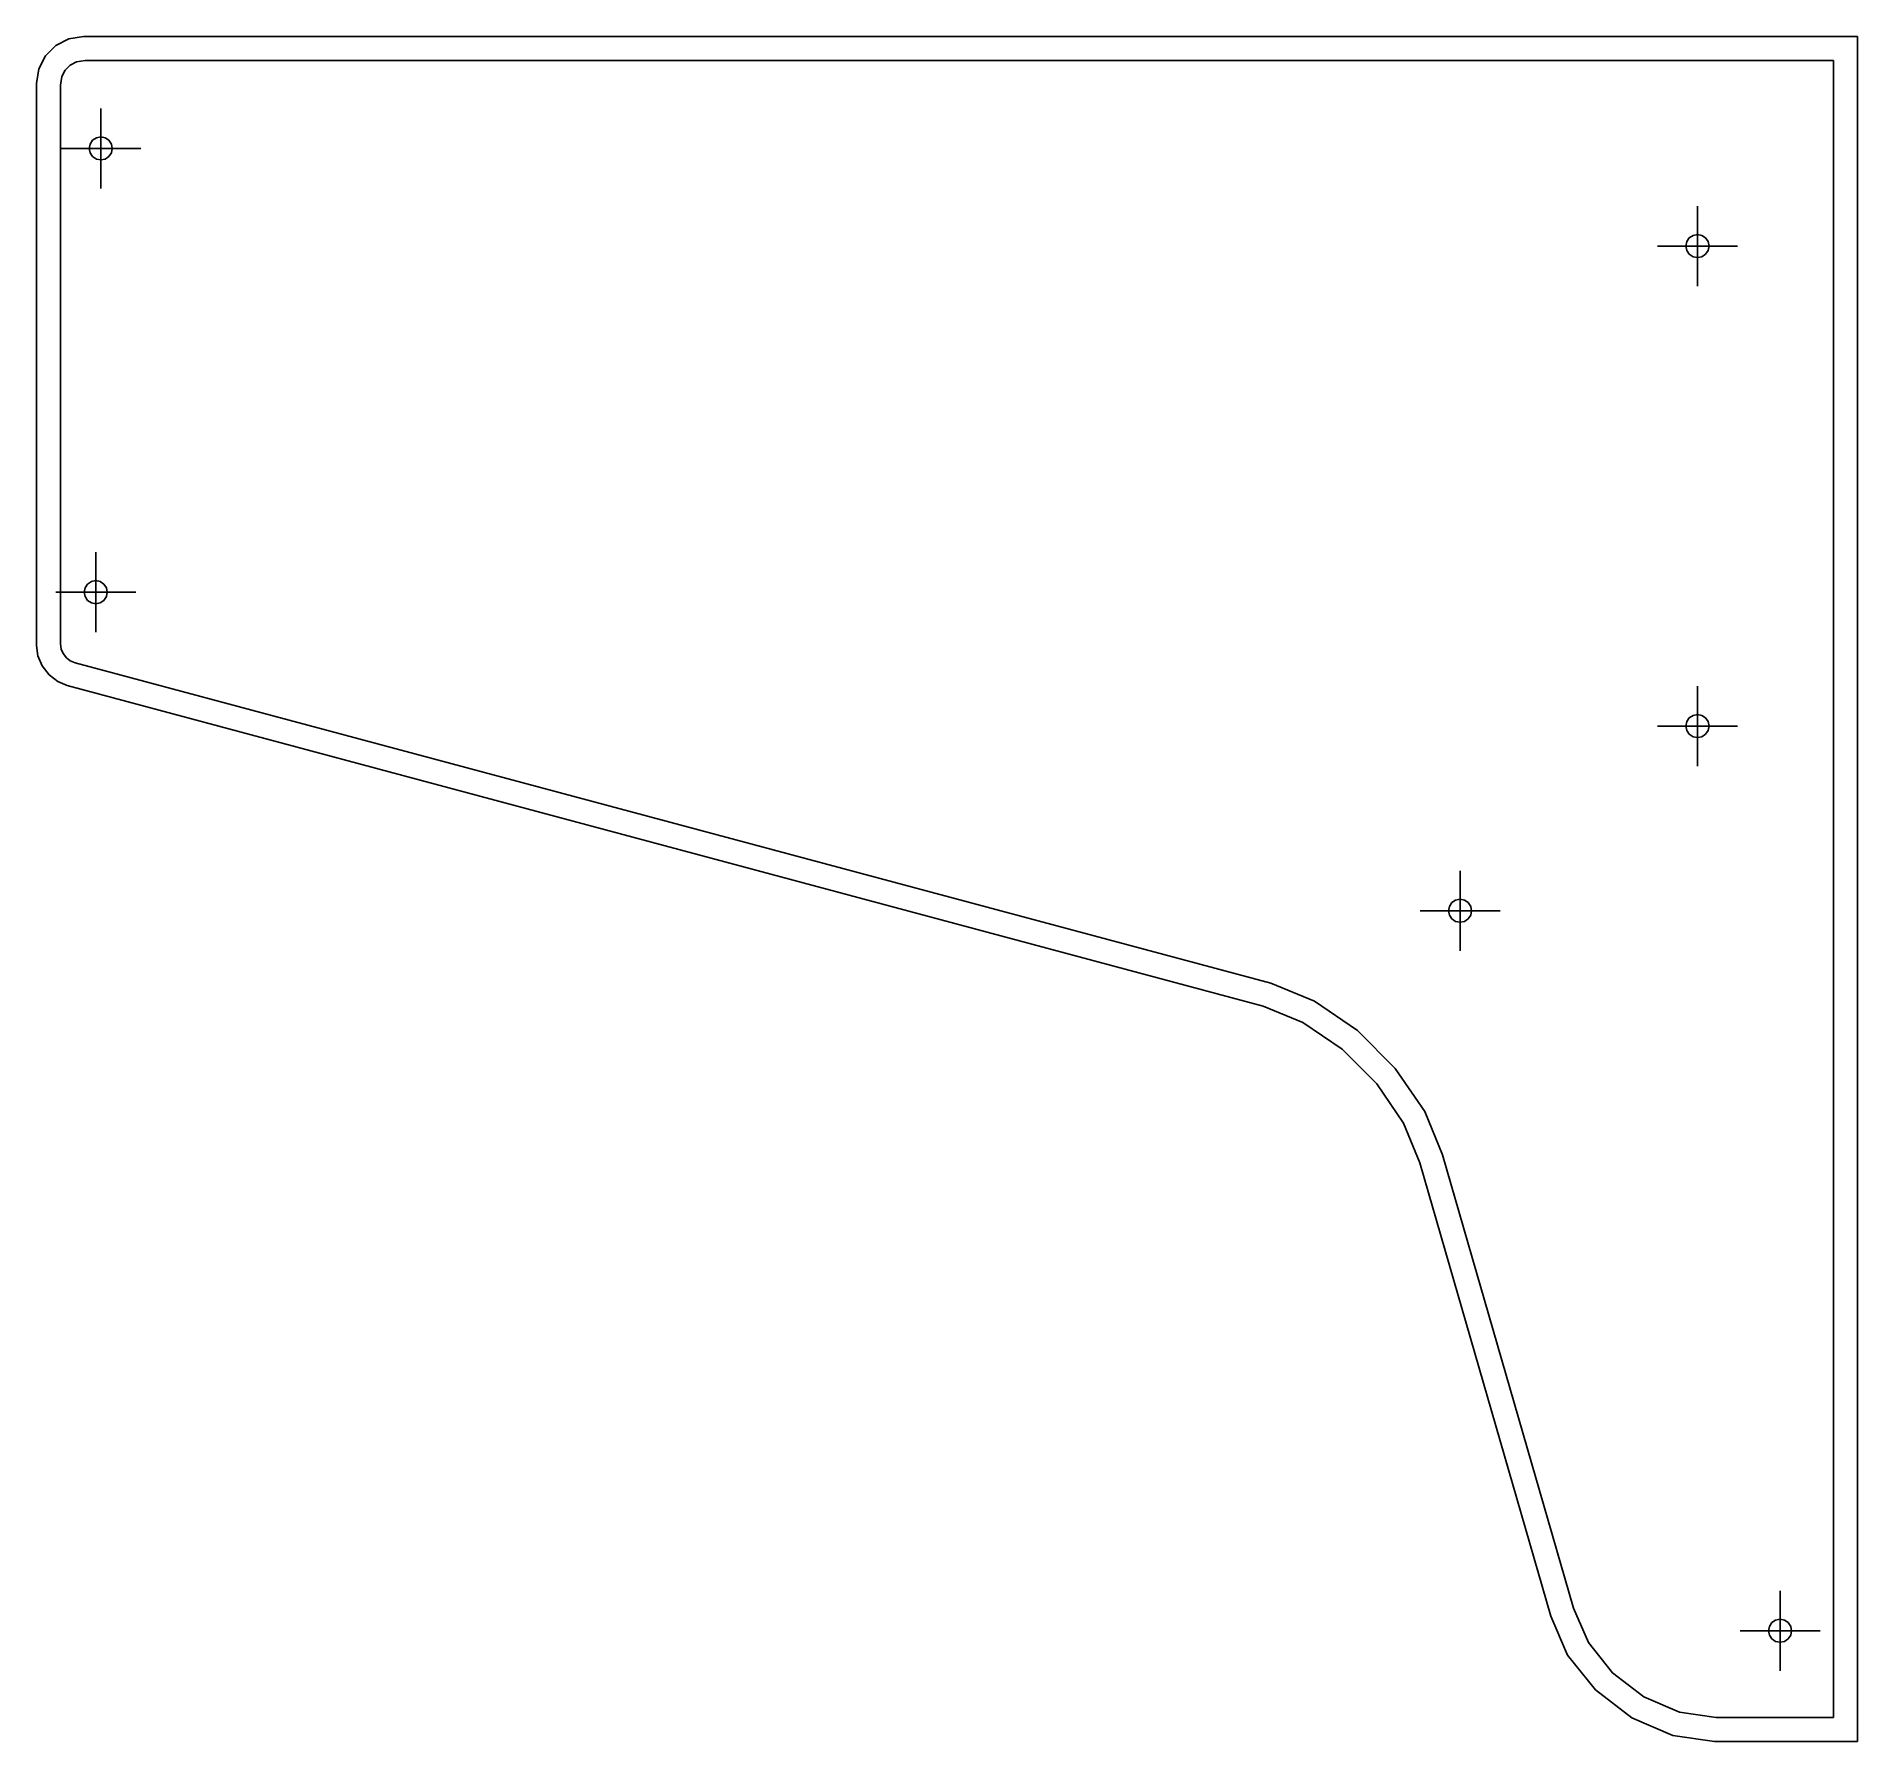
# Model space of a CAD drawing. Extents: x -267 to 188, y -80 to 346.
import ezdxf

# ---------------------------------------------------------------- set-up
doc = ezdxf.new("R2010")
doc.units = 0

msp = doc.modelspace()

# ---------------------------------------------------------------- linework, layer by layer
for p, q in [((-262.44, 343.76, -119), (-265.04, 341.16, -119)), ((-259.17, 345.43, -119), (-262.44, 343.76, -119)), ((-255.55, 346, -119), (-259.17, 345.43, -119)), ((188, 346, -119), (-255.55, 346, -119)), ((188, 346, -119), (188, -80.29, -119)), ((-267.28, 334.27, -119), (-266.71, 337.89, -119)), ((-265.04, 341.16, -119), (-266.71, 337.89, -119)), ((-260.12, 337.59, -119), (-260.93, 336.01, -119)), ((-258.87, 338.84, -119), (-260.12, 337.59, -119)), ((-257.29, 339.65, -119), (-258.87, 338.84, -119)), ((-255.07, 340, -119), (-257.29, 339.65, -119)), ((182, 340, -119), (-255.07, 340, -119)), ((182, 340, -119), (182, -74.29, -119)), ((-267.28, 193.74, -119), (-267.28, 334.27, -119)), ((-261.28, 333.79, -119), (-260.93, 336.01, -119)), ((-261.28, 194.18, -119), (-261.28, 333.79, -119)), ((-251.2, 328, -119), (-251.2, 308, -119)), ((-254.08, 318, -119), (-253.86, 319.1, -119)), ((-254.08, 318, -119), (-253.86, 319.1, -119)), ((-253.86, 319.1, -119), (-253.24, 320.04, -119)), ((-253.86, 319.1, -119), (-253.24, 320.04, -119)), ((-252.3, 320.67, -119), (-253.24, 320.04, -119)), ((-252.3, 320.67, -119), (-253.24, 320.04, -119)), ((-251.2, 320.89, -119), (-252.3, 320.67, -119)), ((-251.2, 320.89, -119), (-252.3, 320.67, -119)), ((-251.2, 320.89, -119), (-250.09, 320.67, -119)), ((-251.2, 320.89, -119), (-250.09, 320.67, -119)), ((-249.15, 320.04, -119), (-250.09, 320.67, -119)), ((-249.15, 320.04, -119), (-250.09, 320.67, -119)), ((-249.15, 320.04, -119), (-248.53, 319.1, -119)), ((-249.15, 320.04, -119), (-248.53, 319.1, -119)), ((-248.53, 319.1, -119), (-248.31, 318, -119)), ((-248.53, 319.1, -119), (-248.31, 318, -119)), ((-261.2, 318, -119), (-241.2, 318, -119)), ((-254.08, 318, -119), (-253.86, 316.89, -119)), ((-254.08, 318, -119), (-253.86, 316.89, -119)), ((-253.24, 315.96, -119), (-253.86, 316.89, -119)), ((-253.24, 315.96, -119), (-253.86, 316.89, -119)), ((-252.3, 315.33, -119), (-253.24, 315.96, -119)), ((-252.3, 315.33, -119), (-253.24, 315.96, -119)), ((-252.3, 315.33, -119), (-251.2, 315.11, -119)), ((-252.3, 315.33, -119), (-251.2, 315.11, -119)), ((-250.09, 315.33, -119), (-251.2, 315.11, -119)), ((-250.09, 315.33, -119), (-251.2, 315.11, -119)), ((-249.15, 315.96, -119), (-250.09, 315.33, -119)), ((-249.15, 315.96, -119), (-250.09, 315.33, -119)), ((-249.15, 315.96, -119), (-248.53, 316.89, -119)), ((-249.15, 315.96, -119), (-248.53, 316.89, -119)), ((-248.53, 316.89, -119), (-248.31, 318, -119)), ((-248.53, 316.89, -119), (-248.31, 318, -119)), ((147.98, 303.6, -119), (147.98, 283.6, -119)), ((145.93, 295.64, -119), (146.87, 296.26, -119)), ((145.93, 295.64, -119), (146.87, 296.26, -119)), ((147.98, 296.48, -119), (146.87, 296.26, -119)), ((147.98, 296.48, -119), (146.87, 296.26, -119)), ((147.98, 296.48, -119), (149.08, 296.26, -119)), ((147.98, 296.48, -119), (149.08, 296.26, -119)), ((150.02, 295.64, -119), (149.08, 296.26, -119)), ((150.02, 295.64, -119), (149.08, 296.26, -119)), ((137.98, 293.6, -119), (157.98, 293.6, -119)), ((145.31, 294.7, -119), (145.09, 293.6, -119)), ((145.31, 294.7, -119), (145.09, 293.6, -119)), ((145.31, 292.49, -119), (145.09, 293.6, -119)), ((145.31, 292.49, -119), (145.09, 293.6, -119)), ((145.93, 295.64, -119), (145.31, 294.7, -119)), ((145.93, 295.64, -119), (145.31, 294.7, -119)), ((145.31, 292.49, -119), (145.93, 291.55, -119)), ((145.31, 292.49, -119), (145.93, 291.55, -119)), ((145.93, 291.55, -119), (146.87, 290.93, -119)), ((145.93, 291.55, -119), (146.87, 290.93, -119)), ((150.02, 291.55, -119), (149.08, 290.93, -119)), ((150.02, 291.55, -119), (149.08, 290.93, -119)), ((150.02, 295.64, -119), (150.64, 294.7, -119)), ((150.02, 295.64, -119), (150.64, 294.7, -119)), ((150.64, 292.49, -119), (150.02, 291.55, -119)), ((150.64, 292.49, -119), (150.02, 291.55, -119)), ((150.64, 294.7, -119), (150.86, 293.6, -119)), ((150.64, 294.7, -119), (150.86, 293.6, -119)), ((150.64, 292.49, -119), (150.86, 293.6, -119)), ((150.64, 292.49, -119), (150.86, 293.6, -119)), ((146.87, 290.93, -119), (147.98, 290.71, -119)), ((146.87, 290.93, -119), (147.98, 290.71, -119)), ((149.08, 290.93, -119), (147.98, 290.71, -119)), ((149.08, 290.93, -119), (147.98, 290.71, -119)), ((-252.45, 217.06, -119), (-252.45, 197.06, -119)), ((-253.55, 209.73, -119), (-254.49, 209.1, -119)), ((-253.55, 209.73, -119), (-254.49, 209.1, -119)), ((-252.45, 209.95, -119), (-253.55, 209.73, -119)), ((-252.45, 209.95, -119), (-253.55, 209.73, -119)), ((-251.34, 209.73, -119), (-252.45, 209.95, -119)), ((-251.34, 209.73, -119), (-252.45, 209.95, -119)), ((-251.34, 209.73, -119), (-250.4, 209.1, -119)), ((-251.34, 209.73, -119), (-250.4, 209.1, -119)), ((-262.45, 207.06, -119), (-242.45, 207.06, -119)), ((-255.11, 208.17, -119), (-255.33, 207.06, -119)), ((-255.11, 208.17, -119), (-255.33, 207.06, -119)), ((-255.33, 207.06, -119), (-255.11, 205.96, -119)), ((-255.33, 207.06, -119), (-255.11, 205.96, -119)), ((-254.49, 209.1, -119), (-255.11, 208.17, -119)), ((-254.49, 209.1, -119), (-255.11, 208.17, -119)), ((-254.49, 205.02, -119), (-255.11, 205.96, -119)), ((-254.49, 205.02, -119), (-255.11, 205.96, -119)), ((-253.55, 204.39, -119), (-254.49, 205.02, -119)), ((-253.55, 204.39, -119), (-254.49, 205.02, -119)), ((-250.4, 205.02, -119), (-251.34, 204.39, -119)), ((-250.4, 205.02, -119), (-251.34, 204.39, -119)), ((-249.78, 208.17, -119), (-250.4, 209.1, -119)), ((-249.78, 208.17, -119), (-250.4, 209.1, -119)), ((-249.78, 205.96, -119), (-250.4, 205.02, -119)), ((-249.78, 205.96, -119), (-250.4, 205.02, -119)), ((-249.56, 207.06, -119), (-249.78, 208.17, -119)), ((-249.56, 207.06, -119), (-249.78, 208.17, -119)), ((-249.56, 207.06, -119), (-249.78, 205.96, -119)), ((-249.56, 207.06, -119), (-249.78, 205.96, -119)), ((-252.45, 204.17, -119), (-253.55, 204.39, -119)), ((-252.45, 204.17, -119), (-253.55, 204.39, -119)), ((-251.34, 204.39, -119), (-252.45, 204.17, -119)), ((-251.34, 204.39, -119), (-252.45, 204.17, -119)), ((-267.28, 193.74, -119), (-266.9, 191.18, -119)), ((-261.28, 194.18, -119), (-261.08, 192.84, -119)), ((-260.6, 191.72, -119), (-261.08, 192.84, -119)), ((-259.79, 190.67, -119), (-260.6, 191.72, -119)), ((-265.81, 188.66, -119), (-266.9, 191.18, -119)), ((-264.1, 186.43, -119), (-265.81, 188.66, -119)), ((-258.84, 189.92, -119), (-259.79, 190.67, -119)), ((-257.59, 189.38, -119), (-258.84, 189.92, -119)), ((-257.59, 189.38, -119), (41.29, 109.29, -119)), ((-261.95, 184.72, -119), (-264.1, 186.43, -119)), ((-259.57, 183.7, -119), (-261.95, 184.72, -119)), ((-259.57, 183.7, -119), (39.37, 103.59, -119)), ((147.98, 183.6, -119), (147.98, 163.6, -119)), ((137.98, 173.6, -119), (157.98, 173.6, -119)), ((145.31, 174.7, -119), (145.09, 173.6, -119)), ((145.31, 174.7, -119), (145.09, 173.6, -119)), ((145.31, 172.49, -119), (145.09, 173.6, -119)), ((145.31, 172.49, -119), (145.09, 173.6, -119)), ((145.93, 175.64, -119), (145.31, 174.7, -119)), ((145.93, 175.64, -119), (145.31, 174.7, -119)), ((146.87, 176.26, -119), (145.93, 175.64, -119)), ((146.87, 176.26, -119), (145.93, 175.64, -119)), ((146.87, 176.26, -119), (147.98, 176.48, -119)), ((146.87, 176.26, -119), (147.98, 176.48, -119)), ((147.98, 176.48, -119), (149.08, 176.26, -119)), ((147.98, 176.48, -119), (149.08, 176.26, -119)), ((150.02, 175.64, -119), (149.08, 176.26, -119)), ((150.02, 175.64, -119), (149.08, 176.26, -119)), ((150.02, 175.64, -119), (150.64, 174.7, -119)), ((150.02, 175.64, -119), (150.64, 174.7, -119)), ((150.86, 173.6, -119), (150.64, 174.7, -119)), ((150.86, 173.6, -119), (150.64, 174.7, -119)), ((150.86, 173.6, -119), (150.64, 172.49, -119)), ((150.86, 173.6, -119), (150.64, 172.49, -119)), ((145.93, 171.55, -119), (145.31, 172.49, -119)), ((145.93, 171.55, -119), (145.31, 172.49, -119)), ((145.93, 171.55, -119), (146.87, 170.93, -119)), ((145.93, 171.55, -119), (146.87, 170.93, -119)), ((147.98, 170.71, -119), (146.87, 170.93, -119)), ((147.98, 170.71, -119), (146.87, 170.93, -119)), ((149.08, 170.93, -119), (147.98, 170.71, -119)), ((149.08, 170.93, -119), (147.98, 170.71, -119)), ((149.08, 170.93, -119), (150.02, 171.55, -119)), ((149.08, 170.93, -119), (150.02, 171.55, -119)), ((150.02, 171.55, -119), (150.64, 172.49, -119)), ((150.02, 171.55, -119), (150.64, 172.49, -119)), ((88.62, 137.42, -119), (88.62, 117.42, -119)), ((85.74, 127.42, -119), (85.96, 128.52, -119)), ((85.74, 127.42, -119), (85.96, 128.52, -119)), ((86.58, 129.46, -119), (85.96, 128.52, -119)), ((86.58, 129.46, -119), (85.96, 128.52, -119)), ((86.58, 129.46, -119), (87.52, 130.09, -119)), ((86.58, 129.46, -119), (87.52, 130.09, -119)), ((88.62, 130.3, -119), (87.52, 130.09, -119)), ((88.62, 130.3, -119), (87.52, 130.09, -119)), ((89.73, 130.09, -119), (88.62, 130.3, -119)), ((89.73, 130.09, -119), (88.62, 130.3, -119)), ((90.67, 129.46, -119), (89.73, 130.09, -119)), ((90.67, 129.46, -119), (89.73, 130.09, -119)), ((90.67, 129.46, -119), (91.29, 128.52, -119)), ((90.67, 129.46, -119), (91.29, 128.52, -119)), ((91.29, 128.52, -119), (91.51, 127.42, -119)), ((91.29, 128.52, -119), (91.51, 127.42, -119)), ((78.62, 127.42, -119), (98.62, 127.42, -119)), ((85.74, 127.42, -119), (85.96, 126.31, -119)), ((85.74, 127.42, -119), (85.96, 126.31, -119)), ((85.96, 126.31, -119), (86.58, 125.38, -119)), ((85.96, 126.31, -119), (86.58, 125.38, -119)), ((87.52, 124.75, -119), (86.58, 125.38, -119)), ((87.52, 124.75, -119), (86.58, 125.38, -119)), ((87.52, 124.75, -119), (88.62, 124.53, -119)), ((87.52, 124.75, -119), (88.62, 124.53, -119)), ((89.73, 124.75, -119), (88.62, 124.53, -119)), ((89.73, 124.75, -119), (88.62, 124.53, -119)), ((90.67, 125.38, -119), (89.73, 124.75, -119)), ((90.67, 125.38, -119), (89.73, 124.75, -119)), ((90.67, 125.38, -119), (91.29, 126.31, -119)), ((90.67, 125.38, -119), (91.29, 126.31, -119)), ((91.51, 127.42, -119), (91.29, 126.31, -119)), ((91.51, 127.42, -119), (91.29, 126.31, -119)), ((41.29, 109.29, -119), (52.2, 104.83, -119)), ((62.98, 97.45, -119), (52.2, 104.83, -119)), ((39.37, 103.59, -119), (49.33, 99.52, -119)), ((59.13, 92.82, -119), (49.33, 99.52, -119)), ((72.44, 87.99, -119), (62.98, 97.45, -119)), ((67.81, 84.14, -119), (59.13, 92.82, -119)), ((79.82, 77.21, -119), (72.44, 87.99, -119)), ((74.51, 74.34, -119), (67.81, 84.14, -119)), ((78.58, 64.38, -119), (74.51, 74.34, -119)), ((84.26, 66.36, -119), (79.82, 77.21, -119)), ((111.32, -48.97, -119), (78.58, 64.38, -119)), ((116.97, -46.93, -119), (84.26, 66.36, -119)), ((168.62, -42.58, -119), (168.62, -62.58, -119)), ((111.32, -48.97, -119), (115.52, -58.65, -119)), ((116.97, -46.93, -119), (120.7, -55.53, -119)), ((167.52, -49.91, -119), (166.58, -50.54, -119)), ((167.52, -49.91, -119), (166.58, -50.54, -119)), ((167.52, -49.91, -119), (168.62, -49.7, -119)), ((167.52, -49.91, -119), (168.62, -49.7, -119)), ((168.62, -49.7, -119), (169.73, -49.91, -119)), ((168.62, -49.7, -119), (169.73, -49.91, -119)), ((169.73, -49.91, -119), (170.67, -50.54, -119)), ((169.73, -49.91, -119), (170.67, -50.54, -119)), ((158.62, -52.58, -119), (178.62, -52.58, -119)), ((165.96, -51.48, -119), (165.74, -52.58, -119)), ((165.96, -51.48, -119), (165.74, -52.58, -119)), ((165.74, -52.58, -119), (165.96, -53.69, -119)), ((165.74, -52.58, -119), (165.96, -53.69, -119)), ((166.58, -50.54, -119), (165.96, -51.48, -119)), ((166.58, -50.54, -119), (165.96, -51.48, -119)), ((166.58, -54.62, -119), (165.96, -53.69, -119)), ((166.58, -54.62, -119), (165.96, -53.69, -119)), ((166.58, -54.62, -119), (167.52, -55.25, -119)), ((166.58, -54.62, -119), (167.52, -55.25, -119)), ((170.67, -54.62, -119), (169.73, -55.25, -119)), ((170.67, -54.62, -119), (169.73, -55.25, -119)), ((170.67, -50.54, -119), (171.29, -51.48, -119)), ((170.67, -50.54, -119), (171.29, -51.48, -119)), ((170.67, -54.62, -119), (171.29, -53.69, -119)), ((170.67, -54.62, -119), (171.29, -53.69, -119)), ((171.29, -51.48, -119), (171.51, -52.58, -119)), ((171.29, -51.48, -119), (171.51, -52.58, -119)), ((171.29, -53.69, -119), (171.51, -52.58, -119)), ((171.29, -53.69, -119), (171.51, -52.58, -119)), ((122.48, -67.38, -119), (115.52, -58.65, -119)), ((126.71, -63.06, -119), (120.7, -55.53, -119)), ((168.62, -55.47, -119), (167.52, -55.25, -119)), ((168.62, -55.47, -119), (167.52, -55.25, -119)), ((168.62, -55.47, -119), (169.73, -55.25, -119)), ((168.62, -55.47, -119), (169.73, -55.25, -119)), ((134.6, -69.1, -119), (126.71, -63.06, -119)), ((131.53, -74.31, -119), (122.48, -67.38, -119)), ((143.44, -72.93, -119), (134.6, -69.1, -119)), ((141.78, -78.75, -119), (131.53, -74.31, -119)), ((152.65, -74.29, -119), (143.44, -72.93, -119)), ((182, -74.29, -119), (152.65, -74.29, -119)), ((152.21, -80.29, -119), (141.78, -78.75, -119)), ((188, -80.29, -119), (152.21, -80.29, -119))]:
    msp.add_line(p, q)

doc.saveas('drawing.dxf')
